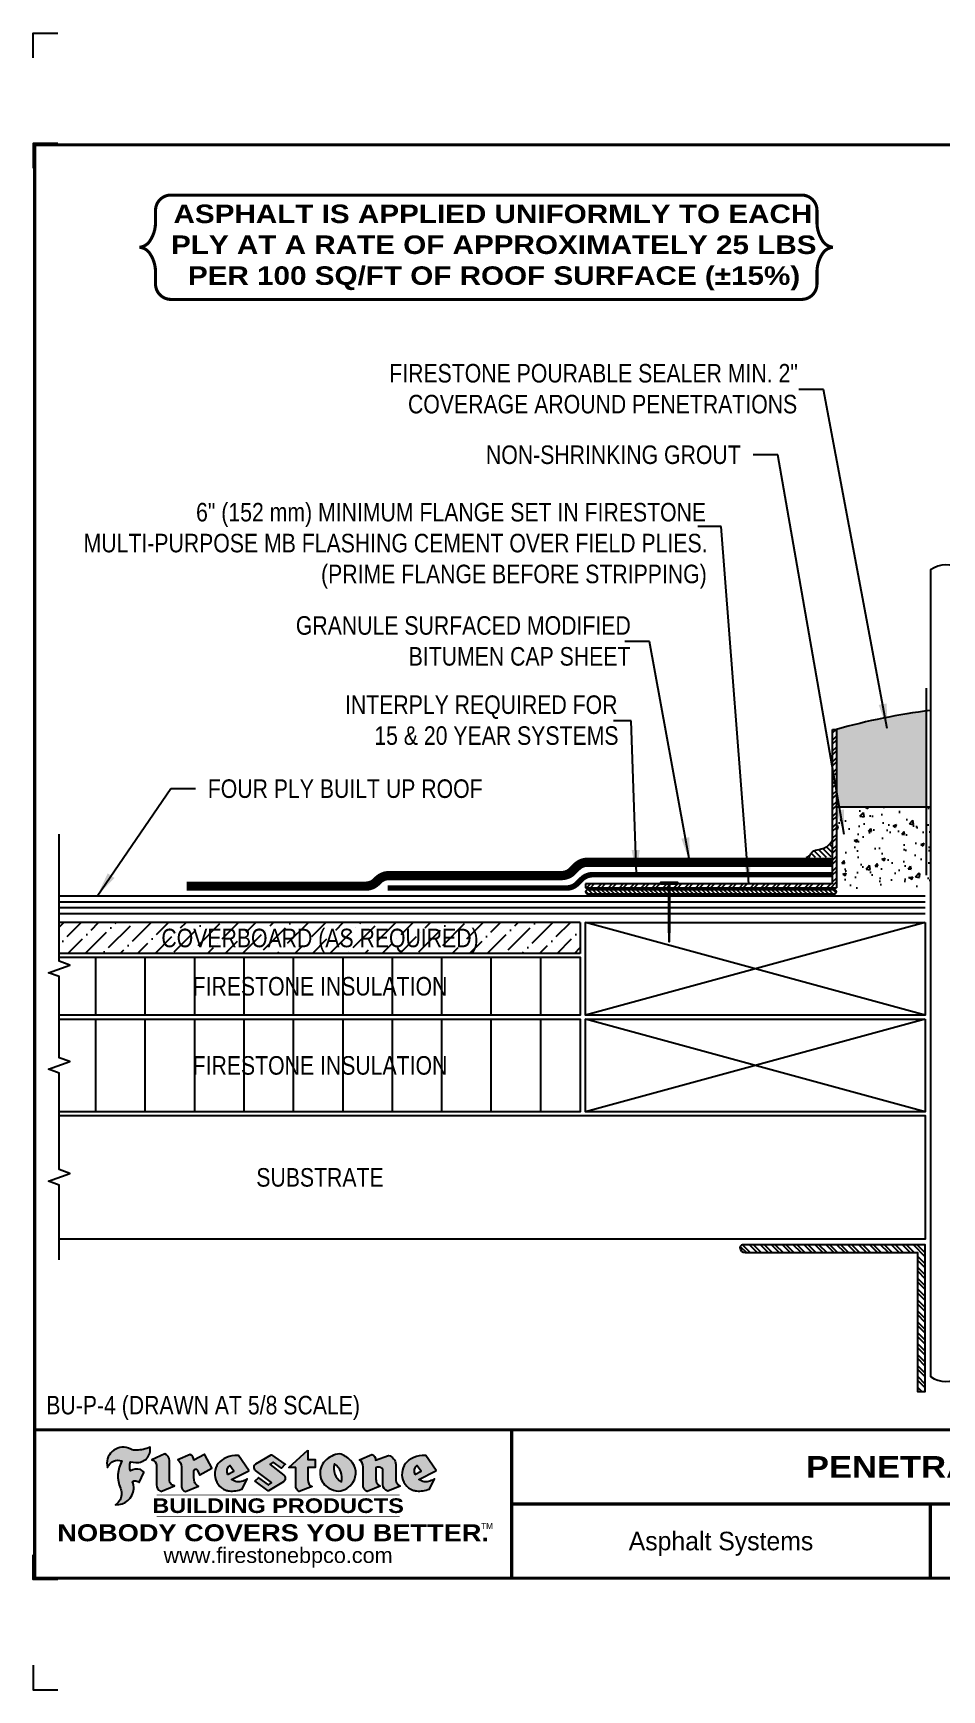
# Model space of a CAD drawing. Header units: inches. Extents: x -512 to -492, y -4.9 to 11.8.
# Drawn here: x -512 to -502.8, y -4.95 to 11.81 of the extents above; entities that cross this region are included whole.
import ezdxf
from ezdxf.enums import TextEntityAlignment as Align

# ---------------------------------------------------------------- set-up
doc = ezdxf.new("R2010")
doc.units = ezdxf.units.IN
doc.header["$MEASUREMENT"] = 0
doc.linetypes.add('HIDDEN', pattern=[0.375, 0.25, -0.125])
doc.layers.get('0').update_dxf_attribs({"linetype": 'CONTINUOUS'})
doc.layers.get('DEFPOINTS').update_dxf_attribs({"linetype": 'CONTINUOUS'})
for name, color, linetype in [('FSBP-ACCESSORY-OTHER', 7, 'CONTINUOUS'), ('FSBP-ADHESIVE', 1, 'HIDDEN'), ('FSBP-ANNO-LABEL', 7, 'CONTINUOUS'), ('FSBP-ANNO-NOTE', 7, 'CONTINUOUS'), ('FSBP-COVERBOARD_CANT', 46, 'CONTINUOUS'), ('FSBP-INSULATION', 7, 'CONTINUOUS'), ('FSBP-MEMBRANE', 7, 'CONTINUOUS'), ('FSBP-SEALANTS', 1, 'CONTINUOUS'), ('FSBP-SUBSTRATE-GENERIC', 9, 'CONTINUOUS'), ('FSBP-TTLB', 7, 'CONTINUOUS'), ('FSBP-TTLB-BORDER', 7, 'CONTINUOUS'), ('FSBP-TTLB-TEXT', 7, 'CONTINUOUS'), ('FSBP-WOOD', 7, 'CONTINUOUS')]:
    doc.layers.add(name, color=color, linetype=linetype)
doc.styles.add('ARIAL', font='arial.ttf')
doc.styles.add('ARIAL_BOLD', font='')
doc.styles.add('ARIAL_NAR', font='ARIALN.TTF')
doc.styles.add('BANKGOTHIC', font='bgothm.ttf')
doc.styles.get('ARIAL_BOLD').set_extended_font_data('Arial Black')
doc.linetypes.add('ZIGZAG', pattern='A,0.0001,-0.2,[131,ltypeshp.shx,S=0.2,R=0,X=-0.2,Y=0],-0.4,[131,ltypeshp.shx,S=0.2,R=180,X=0.2,Y=0],-0.2', length=0.8001)
doc.dimstyles.new('FSBP-LEADER', dxfattribs={"dimtxt": 0.1875, "dimasz": 0.25, "dimexe": 0.0625, "dimexo": 0.125, "dimgap": 0.125, "dimtad": 0, "dimtih": 1, "dimtoh": 1, "dimdec": 4, "dimzin": 0, "dimdsep": 46, "dimlunit": 4, "dimtxsty": 'ARIAL_NAR', "dimcen": 0.09375, "dimclrd": 256, "dimclre": 256, "dimclrt": 256, "dimadec": 0, "dimazin": 0, "dimtfac": 1, "dimtdec": 4, "dimtofl": 0, "dimtmove": 0, "dimatfit": 3, "dimfxl": 0, "dimtolj": 1, "dimtzin": 0, "dimlwd": -1, "dimlwe": -1, "dimarcsym": 0})

# ---------------------------------------------------------------- blocks, each defined once
blk = doc.blocks.new('TTLB-ASPHALT_1')
at = {"layer": 'FSBP-TTLB-TEXT'}
h = blk.add_hatch(color=1, dxfattribs=at)
edge = h.paths.add_edge_path()
edge.add_arc((1.037309769669577, -0.1982514792917272), 0.1319107607348553, 264.0410451462098, 370.3106169565175)
edge.add_arc((1.027551646585692, 0.1214293576525733), 0.3273056962876235, 270.05058356628535, 295.23459397187514, ccw=False)
edge.add_arc((1.022801957313334, -0.06680179986895496), 0.1391656561713503, 249.3281275763668, 272.0749124149863, ccw=False)
edge.add_line((0.9736743133014443, -0.1970076156048179), (0.9474927838574558, -0.1852745150568325))
edge.add_arc((0.8939498971398336, -0.3394262635682139), 0.1631857907024099, 70.84590087378872, 194.3325259843273)
edge.add_arc((0.8444260109029358, -0.4259936440910792), 0.1179914261095279, 70.96950098067128, 156.9641407594482, ccw=False)
edge.add_arc((1.153141409296893, -0.4684497516079489), 0.3110405457095052, 150.323113748316, 203.2084295854517)
edge.add_arc((0.7562495500623072, -0.6412608153899839), 0.1218587156617311, 0.8849157075190988, 24.346689398949877, ccw=False)
edge.add_arc((0.749378166569727, -0.6475258110744306), 0.1289731377238325, -58.36655102076742, 3.6216782311386737, ccw=False)
edge.add_arc((0.825669902954445, -0.5792158350996175), 0.1783301886510355, 267.2205474105585, 354.1381621173521)
edge.add_arc((0.7903121048625223, -0.6011409294291781), 0.2127878929608591, 0.9996158580669169, 21.00503380861242)
edge.add_arc((1.018807122639402, -0.5666691048185157), 0.0513639566841585, 40.821177131732725, 125.52727787225791, ccw=False)
edge.add_line((1.057676976260041, -0.5330924682126437), (1.102776947655911, -0.4308018311949837))
edge.add_arc((1.040858222524662, -0.4699705673995993), 0.07326744446031509, 32.31675181867256, 66.31481236598174)
edge.add_arc((1.03226251882532, -0.5063316993097686), 0.1102246948011782, 69.8179132332389, 125.254734720681)
edge.add_arc((1.127708877207283, -0.3689593535312383), 0.1659710644737306, 164.1569669952081, 196.5811013160487, ccw=False)
edge.add_line((0.9680425188342383, -0.3236487780942383), (1.023615334387159, -0.3294494641845773))
h = blk.add_hatch(color=1, dxfattribs=at)
edge = h.paths.add_edge_path()
edge.add_line((1.275239419159561, -0.6223407783464694), (1.415345367376062, -0.5660418822574371))
edge.add_arc((1.421019305783972, -0.5090099247487814), 0.05731350411836947, 181.9717871001989, 264.31851000495806, ccw=False)
edge.add_line((1.363739737527226, -0.5109819325197265), (1.363412352251203, -0.3102363679013962))
edge.add_arc((1.294263659668758, -0.3103491388304036), 0.06914878453844908, 0.0934405599591014, 72.42834396969012)
edge.add_line((1.315139561173908, -0.2444268274366692), (1.186839444240604, -0.3024209471341379))
edge.add_arc((1.175246268095293, -0.3585110609420923), 0.05727567197445628, -0.017399788185912257, 78.322067691347, ccw=False)
edge.add_line((1.232521937428658, -0.3585284546236807), (1.232574268422297, -0.555126496687123))
edge.add_arc((1.305699496415485, -0.5558575689677241), 0.07312888236350451, 179.4272023230205, 245.3845503102953)
h = blk.add_hatch(color=1, dxfattribs=at)
edge = h.paths.add_edge_path()
edge.add_line((1.792026821926584, -0.3839679064720229), (1.722158956877934, -0.2518542302253621))
edge.add_arc((1.720119655279632, -0.2529327078887889), 0.002306916790721916, 27.87197133405528, 117.3766794470726)
edge.add_line((1.719058846382097, -0.250884159729182), (1.610638460368705, -0.3070279753467702))
edge.add_arc((1.547088841662969, -0.306102665849437), 0.06355635479880158, 359.165808011073, 425.8793658831422)
edge.add_line((1.573061729235633, -0.2480956029480268), (1.446879247402876, -0.3051325108639702))
edge.add_arc((1.407812067100195, -0.3703571330466247), 0.07602957263902092, -3.441403975725109, 59.07992244284969, ccw=False)
edge.add_line((1.483704536400296, -0.3749210150788969), (1.483704536400296, -0.5723838140635706))
edge.add_arc((1.540537465180449, -0.5682544061150878), 0.05698275005415228, 184.1557352478595, 255.3066498366543)
edge.add_line((1.526084036778343, -0.6233736605654059), (1.657291340682093, -0.570650514527486))
edge.add_arc((1.688298576827208, -0.502139038842401), 0.07520153584805701, 207.5160880841914, 245.649226723163, ccw=False)
edge.add_arc((1.721050197024908, -0.491448816845633), 0.1093332836229113, 179.4823365255141, 204.5537900001094, ccw=False)
edge.add_line((1.611721375809452, -0.4904610114968335), (1.611721375809452, -0.4126404716788983))
edge.add_arc((1.628589765097189, -0.4141592990360436), 0.01693662875851165, 28.356188110622497, 174.8549701683584, ccw=False)
edge.add_arc((1.627340435522399, -0.4197189881350454), 0.02111886817708033, 22.216893572439517, 40.10213956426492, ccw=False)
edge.add_line((1.646891420738257, -0.4117336534413738), (1.666638796144639, -0.4549750258192233))
edge.add_arc((1.668737246926753, -0.4540167099035415), 0.002306916790685597, 204.5451281842828, 299.6323508190067)
edge.add_line((1.669877862091766, -0.4560219186518992), (1.791128135493295, -0.3870515928837648))
edge.add_line((1.791128135493295, -0.3870515928837648), (1.792026821926584, -0.3839679064720229))
h = blk.add_hatch(color=1, dxfattribs=at)
h.paths.add_polyline_path([(2.063388732080512, -0.2583237030618903, 0.02524281661523788), (2.025024361750752, -0.2610532129309178, 0.1213611957758757), (1.901773912052249, -0.3008158885520373, 0.6151668103976068), (1.93274136141747, -0.6099060679591872, 0.05306812109568645), (1.967936229862175, -0.617865745600497, 0.1150932231766138), (2.099126721549737, -0.5994933789882708), (2.151195569562105, -0.4944891916583316, -0.08755405562188731), (2.104230609512001, -0.5187113292177372, -0.265591761123442), (1.992692314386659, -0.5010701623316862), (2.165347897647223, -0.4141184325909109, 0.4518949533370738), (2.166222728871162, -0.4107679608846269)])
h.paths.add_polyline_path([(2.014217313945437, -0.4188965037300676), (1.951113654018855, -0.4515330109460507, -0.3720533890450154), (1.973177450672722, -0.3607130665457561)], flags=16)
h = blk.add_hatch(color=1, dxfattribs=at)
edge = h.paths.add_edge_path()
edge.add_arc((2.260407392426799, -0.3775796671688738), 0.0415245022322573, 123.20805433950699, 232.2027298779723, ccw=False)
edge.add_line((2.237665217914071, -0.3428366421988329), (2.393535971665983, -0.2540943745380986))
edge.add_arc((2.394677353533154, -0.2560991469722467), 0.00230691679074142, 55.64644466176969, 119.65426054492929, ccw=False)
edge.add_line((2.395979141996861, -0.2541946229174954), (2.531809646140459, -0.3470380726374032))
edge.add_arc((2.530468902927936, -0.3489153772789848), 0.00230691679070047, -42.73110123842042, 54.46613537395791, ccw=False)
edge.add_line((2.532163440279987, -0.3504807552658491), (2.498457913851155, -0.3869673252714421))
edge.add_arc((2.496763376499132, -0.385401947284592), 0.002306916790673087, 233.75270768949161, 317.26889876139137, ccw=False)
edge.add_line((2.495399362263356, -0.38726241234572), (2.413849913492982, -0.3274738082119626))
edge.add_arc((2.412485899257177, -0.3293342732731332), 0.002306916790719977, 53.75270768979654, 124.4135619297866)
edge.add_line((2.41118211687575, -0.3274311136421062), (2.382933981293377, -0.346782838468144))
edge.add_arc((2.384237763674776, -0.3486859980991568), 0.002306916790694806, 124.4135619293765, 231.8459020253658)
edge.add_line((2.382812599816248, -0.3505000469010184), (2.519899969301207, -0.4581994452042721))
edge.add_arc((2.494247019847677, -0.4908523236374407), 0.0415245022322573, -55.21225898295228, 51.84590202520451, ccw=False)
edge.add_line((2.517938320565804, -0.5249552055672808), (2.364434947484597, -0.6179520922513717))
edge.add_arc((2.363239601923482, -0.6159790200102009), 0.002306916790727131, 233.2955624372974, 301.2087215702374, ccw=False)
edge.add_line((2.361860787187538, -0.6178285429225383), (2.231266621301074, -0.5204709167214361))
edge.add_arc((2.232647938930654, -0.518623262347532), 0.002306916790697738, 135.5134179846412, 233.2179869199849, ccw=False)
edge.add_line((2.231002150870836, -0.5170067083764565), (2.262839375599356, -0.4845937328397696))
edge.add_arc((2.264485163659231, -0.4862102868108593), 0.002306916790748635, 53.03528399994502, 135.5134179853723, ccw=False)
edge.add_line((2.265872365996302, -0.4843670465239001), (2.361834678328762, -0.5565872257804898))
edge.add_arc((2.363221880665748, -0.55474398549363), 0.00230691679062697, 233.0352840000717, 302.2362632414427)
edge.add_line((2.36445241715569, -0.5566953042850713), (2.39428499383348, -0.5378823484768844))
edge.add_arc((2.393054457343538, -0.5359310296853721), 0.002306916790685158, 302.2362632406162, 412.202729876843)
edge.add_line((2.394468296066179, -0.5341081404551886), (2.234958295420142, -0.4103916733127022))
h = blk.add_hatch(color=1, dxfattribs=at)
edge = h.paths.add_edge_path()
edge.add_line((2.763460561272041, -0.2072496393923444), (2.763460561272041, -0.2969520779963801))
edge.add_arc((2.765767478062685, -0.2969520779963943), 0.00230691679065842, 179.9999999996471, 269.9999999996471)
edge.add_line((2.765767478062685, -0.2992589947870528), (2.835417693520355, -0.2992589947870528))
edge.add_arc((2.835417693520355, -0.3015659115777538), 0.002306916790701052, 0, 90, ccw=False)
edge.add_line((2.837724610311056, -0.3015659115777538), (2.837724610311056, -0.3790761307453892))
edge.add_arc((2.835417693520355, -0.3790761307453749), 0.002306916790686842, 269.99999999964706, 359.99999999964706, ccw=False)
edge.add_line((2.835417693520355, -0.3813830475360618), (2.765767478062685, -0.3813830475360618))
edge.add_arc((2.765767478062685, -0.3836899643267202), 0.00230691679065842, 90.00000000035294, 180.0000000003529)
edge.add_line((2.763460561272041, -0.3836899643267344), (2.763460561272041, -0.5033995910642801))
edge.add_arc((2.836735953378934, -0.5071368822038522), 0.07337063740681407, 177.0802527808789, 245.3249543133826)
edge.add_line((2.806105814540615, -0.5738080530967267), (2.674529557384915, -0.6226036013049594))
edge.add_arc((2.708610405062075, -0.5642984087917995), 0.0675351734460605, 177.0345319916277, 239.69264280249, ccw=False)
edge.add_line((2.641165668230087, -0.560804539009709), (2.641165668230087, -0.3836899643267344))
edge.add_arc((2.638858751439443, -0.3836899643267202), 0.00230691679065842, 359.9999999996471, 449.999999999647)
edge.add_line((2.638858751439443, -0.3813830475360618), (2.572857950769389, -0.3813830475360618))
edge.add_line((2.572857950769389, -0.3813830475360618), (2.763460561272041, -0.2072496393923444))
h = blk.add_hatch(color=1, dxfattribs=at)
edge = h.paths.add_edge_path(flags=16)
edge.add_arc((2.940363509127394, -0.4847985213681483), 0.1684614578629417, 344.5558804047865, 417.0140046669545)
edge.add_arc((3.194458079644619, -0.3883534532477739), 0.1684614578629416, 164.5558804047865, 237.0140046669546)
edge = h.paths.add_edge_path()
edge.add_arc((3.069375116502187, -0.4399344555144893), 0.1828726885096673, 136.0914512150047, 191.213418978326)
edge.add_arc((3.064939550433394, -0.4318234379590393), 0.18031488047485, 194.0167254156723, 240.666373083186)
edge.add_arc((3.098047041778983, -0.3845058757092517), 0.2378525180183701, 239.2975390661776, 264.2889872773176)
edge.add_arc((3.048844782126224, -0.419023238379296), 0.203760689247156, 277.1986764832035, 326.503572961274)
edge.add_arc((3.077739326803538, -0.434104661646515), 0.1713748657917091, 325.3768876809903, 406.3828327799087)
edge.add_arc((3.011839488065931, -0.4896144380417837), 0.257194564585, 44.2846255351977, 73.82901434867308)
edge.add_arc((3.117152499586979, -0.4983433120546721), 0.2579560664039132, 97.50292863483669, 134.1039137579027)
h = blk.add_hatch(color=1, dxfattribs=at)
edge = h.paths.add_edge_path()
edge.add_line((3.322690228557462, -0.5721896537377091), (3.322690228557462, -0.3749210150788969))
edge.add_arc((3.24679775925739, -0.3703571330465678), 0.076029572638996, 356.5585960242387, 419.0799224428129)
edge.add_line((3.285864939560099, -0.3051325108639702), (3.412047421392799, -0.2480956029480268))
edge.add_arc((3.386074533820164, -0.3061026658494939), 0.06355635479883807, 0.3962622833877276, 65.87936588318718, ccw=False)
edge.add_line((3.449629368605429, -0.3056631084210863), (3.580526418688805, -0.2593848434574539))
edge.add_arc((3.555744121700968, -0.3530904070730259), 0.09692726601172152, 2.366977007666776, 75.18615851992018, ccw=False)
edge.add_line((3.652588689330287, -0.3490873311063041), (3.652588689330287, -0.4883770011386872))
edge.add_arc((3.761877549389567, -0.4914934052703757), 0.1093332836229049, 178.3666365323574, 204.5537900000422)
edge.add_arc((3.729125929191724, -0.502183627267101), 0.07520153584796149, 207.5160880841713, 245.2240541443095)
edge.add_line((3.697611150971852, -0.5704631245385627), (3.572585913552643, -0.6207021253773775))
edge.add_arc((3.595347186007587, -0.5526356419907756), 0.0717713151919874, 180.3328587115751, 251.51018566665869, ccw=False)
edge.add_line((3.523577081955409, -0.5530525936986663), (3.523577081955409, -0.4153032515383615))
edge.add_arc((3.486319529276869, -0.4148773504126382), 0.03725998689428563, 359.3450650296066, 449.0500281941025)
edge.add_arc((3.482769874121715, -0.4419622099033518), 0.06447454900600776, 86.29402372314017, 119.8211331593848)
edge.add_line((3.450707067966732, -0.3860252459975726), (3.450707067966732, -0.4904610114968335))
edge.add_arc((3.560035889182245, -0.4914488168456472), 0.1093332836229753, 179.4823365255069, 204.5537900001023)
edge.add_arc((3.527284268984403, -0.5021390388425004), 0.07520153584796385, 207.5160880841699, 245.6492267231416)
edge.add_line((3.496277032839316, -0.570650514527486), (3.365069728935509, -0.6233736605654059))
edge.add_arc((3.379502486061938, -0.5682868177318028), 0.05694615642555721, 183.9298782390169, 255.318496325343, ccw=False)
h = blk.add_hatch(color=1, dxfattribs=at)
h.paths.add_polyline_path([(3.957695472291277, -0.2583237030618903, 0.02524281661523822), (3.919331101961575, -0.2610532129309178, 0.1085638477195505), (3.807890832595604, -0.2939221658134414, 0.6425897848490651), (3.827048101628293, -0.6099060679591872, 0.05306812109569052), (3.862242970072884, -0.617865745600497, 0.1150932231766133), (3.993433461760503, -0.5994933789882708), (4.045502309772871, -0.4944891916583316, -0.08755405562189084), (3.998537349722767, -0.5187113292177372, -0.2655917611234366), (3.886999054597368, -0.5010701623316862), (4.059654637857989, -0.4141184325909109, 0.4518949533370731), (4.060529469081928, -0.4107679608846269)])
h.paths.add_polyline_path([(3.90852405415626, -0.4188965037300676), (3.845420394229677, -0.4515330109460507, -0.3720533890450147), (3.867484190883488, -0.3607130665457561)], flags=16)
at = {"layer": 'DEFPOINTS', "linetype": 'Continuous', "ltscale": 1.75}
for points in [[(-0.015625, 13.88083333333333), (-0.015625, 14.13083333333333), (0.234375, 14.13083333333333)], [(-0.015625, -2.380833333333342), (-0.015625, -2.630833333333342), (0.234375, -2.630833333333342)]]:
    blk.add_lwpolyline(points, dxfattribs=at)
at = {"layer": 'DEFPOINTS', "color": 1}
for points in [[(0.234375, 13.015625), (-0.015625, 13.015625), (-0.015625, 12.765625)], [(0.234375, -1.515625), (-0.015625, -1.515625), (-0.015625, -1.265625)]]:
    blk.add_lwpolyline(points, dxfattribs=at)
at = {"layer": 'FSBP-TTLB', "const_width": 0.03125}
for points in [[(0, 0), (0, -1.5), (20, -1.5), (20, 0), (0, 0)], [(4.825208527206769, 0), (4.825208527206769, -0.75)], [(4.825208527206769, -0.75), (14.84028770518938, -0.75)], [(4.825208527206769, -0.75), (4.825208527206769, -1.5)]]:
    blk.add_lwpolyline(points, dxfattribs=at)
at = {"layer": 'FSBP-TTLB-BORDER', "const_width": 0.03125}
blk.add_lwpolyline([(20, 0), (20, 13), (0, 13), (0, 0)], dxfattribs=at)
at = {"layer": 'FSBP-TTLB-TEXT', "color": 1}
blk.add_line((0.7358432058323388, -0.379822754145593), (0.7358432058323388, -0.379822754145593), dxfattribs=at)
for points in [[(1.023615323725323, -0.3294494630716969, 0.5000510906601082), (1.167090420776901, -0.1746414942047778, -0.1103304102359608), (1.027840608309816, -0.2058762110801382, -0.09957876667165425), (0.9736743133014443, -0.1970076156048179), (0.9474927838574558, -0.1852745150568325, 0.5978159689075124), (0.7358432058323388, -0.379822754145593, -0.3938834584182213), (0.8828996422548698, -0.3144510229727047, 0.2349406564350952), (0.86727108227484, -0.5910237178633082, -0.1027304183841549), (0.8780937320133262, -0.6393788197974146, -0.2772692352614086), (0.8170223912655956, -0.7573362346216896, 0.3985429150902959), (1.003067614090241, -0.5974286950643517, 0.0875124847930418), (0.9889600163401155, -0.5248671157293501, -0.3874031597924062), (1.057676976260041, -0.5330924682126437), (1.102776947655911, -0.4308018311949837, 0.1494423498871741), (1.07029056398062, -0.4028746979725923, 0.2467195073738216), (0.9686394281704906, -0.4163228904100862, -0.1424285161541127), (0.9680425188342383, -0.3236487780942383), (1.023615334387159, -0.3294494641845773)], [(2.166222728871162, -0.4107679608846269), (2.063388732080512, -0.2583237030618903, 0.02524281661523788), (2.025024361750752, -0.2610532129309178, 0.1085638477195265), (1.913584092384895, -0.2939221658134414, 0.6425897848491228), (1.93274136141747, -0.6099060679591872, 0.05306812109568648), (1.967936229862175, -0.617865745600497, 0.1150932231766137), (2.099126721549737, -0.5994933789882708), (2.151195569562105, -0.4944891916583316, -0.0875540556218873), (2.104230609512001, -0.5187113292177372, -0.2655917611234418), (1.992692314386659, -0.5010701623316862), (2.165347897647223, -0.4141184325909109)], [(2.763460561272041, -0.2072496393923444), (2.763460561272041, -0.2969520779963801, 0.4142135623730958), (2.765767478062685, -0.2992589947870528), (2.835417693520355, -0.2992589947870528, -0.414213562373095), (2.837724610311056, -0.3015659115777538), (2.837724610311056, -0.3790761307453892, -0.4142135623730938), (2.835417693520355, -0.3813830475360618), (2.765767478062685, -0.3813830475360618, 0.4142135623730958), (2.763460561272041, -0.3836899643267344), (2.763460561272041, -0.5033995910642801, 0.3068985753588853), (2.806105814540615, -0.5738080530967267), (2.674529557384915, -0.6226036013049594, -0.2804194150632976), (2.641165668230087, -0.560804539009709), (2.641165668230087, -0.3836899643267344, 0.414213562373095), (2.638858751439443, -0.3813830475360618), (2.572857950769389, -0.3813830475360618), (2.763460561272041, -0.2072496393923444)], [(4.060529469081928, -0.4107679608846269), (3.957695472291277, -0.2583237030618903, 0.02524281661523788), (3.919331101961575, -0.2610532129309178, 0.1085638477195265), (3.807890832595604, -0.2939221658134414, 0.6425897848491228), (3.827048101628293, -0.6099060679591872, 0.05306812109568648), (3.862242970072884, -0.617865745600497, 0.1150932231766137), (3.993433461760503, -0.5994933789882708), (4.045502309772871, -0.4944891916583316, -0.0875540556218873), (3.998537349722767, -0.5187113292177372, -0.2655917611234418), (3.886999054597368, -0.5010701623316862), (4.059654637857989, -0.4141184325909109)], [(4.059654637857989, -0.4141184325909109, 0.4518949533370731), (4.060529469081928, -0.4107679608846269, 0.4518949533370731)]]:
    blk.add_lwpolyline(points, format="xyb", dxfattribs=at)
for points in [[(1.275239419159561, -0.6223407783464694), (1.415345367376062, -0.5660418822574371, -0.3756100036733062), (1.363739737527226, -0.5109819325197265), (1.363412352251203, -0.3102363679013962, 0.3265360292958048), (1.315139561173908, -0.2444268274366692), (1.186839444240604, -0.3024209471341379, -0.3557863980845349), (1.232521937428658, -0.3585284546236807), (1.232574268422297, -0.555126496687123, 0.2960110723418457)], [(1.792026821926584, -0.3839679064720229), (1.722158956877934, -0.2518542302253621, 0.4116839150163434), (1.719058846382097, -0.250884159729182), (1.610638460368705, -0.3070279753467702, 0.2996033003794034), (1.573061729235633, -0.2480956029480268), (1.446879247402876, -0.3051325108639702, -0.2797757560995365), (1.483704536400296, -0.3749210150788969), (1.483704536400296, -0.5723838140635706, 0.320828638474519), (1.526084036778343, -0.6233736605654059), (1.657291340682093, -0.570650514527486, -0.1679398621276611), (1.621603752698661, -0.5368819723450571, -0.1098333365370753), (1.611721375809452, -0.4904610114968335), (1.611721375809452, -0.4126404716788983, -0.743334502655012), (1.64349420176768, -0.4061152228778298, -0.07819791644735608), (1.646891420738257, -0.4117336534413738), (1.666638796144639, -0.4549750258192233, 0.4404648714563479), (1.669877862091766, -0.4560219186518992), (1.791128135493295, -0.3870515928837648)], [(2.234958295420142, -0.4103916733127022, -0.5150044486718882), (2.237665217914071, -0.3428366421988329), (2.393535971665983, -0.2540943745380986, -0.2867822934100265), (2.395979141996861, -0.2541946229174954), (2.531809646140459, -0.3470380726374032, -0.4515027974650387), (2.532163440279987, -0.3504807552658491), (2.498457913851155, -0.3869673252714421, -0.3814439164929681), (2.495399362263356, -0.38726241234572), (2.413849913492982, -0.3274738082119626, 0.3184718635035665), (2.41118211687575, -0.3274311136421062), (2.382933981293377, -0.346782838468144, 0.5064094529656681), (2.382812599816248, -0.3505000469010184), (2.519899969301207, -0.4581994452042721, -0.5043597839115849), (2.517938320565804, -0.5249552055672808), (2.364434947484597, -0.6179520922513717, -0.3053163970316367), (2.361860787187538, -0.6178285429225383), (2.231266621301074, -0.5204709167214361, -0.4541703869768119), (2.231002150870836, -0.5170067083764565), (2.262839375599356, -0.4845937328397696, -0.3762644290664977), (2.265872365996302, -0.4843670465239001), (2.361834678328762, -0.5565872257804898, 0.3114700032088108), (2.36445241715569, -0.5566953042850713), (2.39428499383348, -0.5378823484768844, 0.520381097387146), (2.394468296066179, -0.5341081404551886)], [(2.937624918725987, -0.3131105398334029, 0.2452625673097023), (2.889993533867141, -0.4754966266250307, 0.2064059665179019), (2.976604338974084, -0.5890186876871866, 0.1094800500670344), (3.074378098474654, -0.6211778035979165, 0.2185147641853038), (3.218764944843201, -0.5314757029352819, 0.3689489483072479), (3.195959963110113, -0.3100352223135445, 0.1296305888694145), (3.0834694040758, -0.242595816912754, 0.1610736375384317)], [(3.322690228557462, -0.5721896537377091), (3.322690228557462, -0.3749210150788969, 0.2797757560995341), (3.285864939560099, -0.3051325108639702), (3.412047421392799, -0.2480956029480268, -0.2937618496109166), (3.449629368605429, -0.3056631084210863), (3.580526418688805, -0.2593848434574539, -0.3288760160581939), (3.652588689330287, -0.3490873311063041), (3.652588689330287, -0.4883770011386872, 0.114762897203527), (3.662431105063263, -0.536926560769686, 0.166032965990522), (3.697611150971852, -0.5704631245385627), (3.572585913552643, -0.6207021253773775, -0.3209557512194564), (3.523577081955409, -0.5530525936986663), (3.523577081955409, -0.4153032515383615, 0.4127061514896111), (3.48693727661589, -0.3776224848030694, 0.1473421876160361), (3.450707067966732, -0.3860252459975726), (3.450707067966732, -0.4904610114968335, 0.1098333365370753), (3.460589444855941, -0.5368819723450855, 0.1679398621276611), (3.496277032839316, -0.570650514527486), (3.365069728935509, -0.6233736605654059, -0.3219729545308964), (3.322690228557462, -0.5721896537377091, 29.1476284739)], [(1.951113654018855, -0.4515330109460507), (2.014217313945437, -0.4188965037300676), (1.973177450672722, -0.3607130665457561, 0.3720533890450154)], [(3.10274193015772, -0.5296595419651595, 0.3271311138286319), (3.032079658614293, -0.3434924326507627, 0.3271311138286322)], [(3.845420394229677, -0.4515330109460507), (3.90852405415626, -0.4188965037300676), (3.867484190883488, -0.3607130665457561, 0.3720533890450154)]]:
    blk.add_lwpolyline(points, format="xyb", close=True, dxfattribs=at)
at = {"layer": 'FSBP-TTLB-TEXT'}
for points, const_width in [([(1.233926579809207, -0.6584455781731435), (3.691229482685259, -0.6584455781731577)], 0.0078125), ([(9.061522829276782, -0.75), (9.061522829276782, -1.5)], 0.03125), ([(1.233926579809207, -0.8761560960495984), (3.691229482685259, -0.8761560960495842)], 0.0078125)]:
    blk.add_lwpolyline(points, dxfattribs=dict(at, const_width=const_width))
at = {"layer": 'FSBP-TTLB-TEXT', "color": 1}
for centre, start, end in [((1.789987520328282, -0.3850463841354355), 299.6323508193319, 27.87197133380463), ((2.164310260790558, -0.412058050385383), 296.7304547840455, 34.00233684987403)]:
    blk.add_arc(centre, 0.00230691679068068, start, end, dxfattribs=at)
at = {"layer": 'FSBP-TTLB-TEXT', "lineweight": 18, "style": 'ARIAL_BOLD'}
blk.add_text('BUILDING PRODUCTS', height=0.1484375, dxfattribs=at).set_placement((2.462578031247233, -0.7673008371113639), align=Align.MIDDLE_CENTER)
at = {"layer": 'FSBP-TTLB-TEXT', "color": 1}
for s, height, style, p in [('NOBODY COVERS YOU BETTER.', 0.171875, 'ARIAL_BOLD', (2.412604263603384, -1.041650450587369)), ('TM', 0.0625, 'BANKGOTHIC', (4.576671173373001, -0.9725745042934193))]:
    blk.add_text(s, height=height, dxfattribs=dict(at, style=style)).set_placement(p, align=Align.MIDDLE_CENTER)
at = {"layer": 'FSBP-TTLB-TEXT'}
for s, height, style, p in [('Asphalt Systems', 0.1875, 'BANKGOTHIC', (6.943365678241776, -1.125)), ('www.firestonebpco.com', 0.15625, 'ARIAL', (2.462578031247233, -1.268657306740124))]:
    blk.add_text(s, height=height, dxfattribs=dict(at, style=style)).set_placement(p, align=Align.MIDDLE_CENTER)
for tag, height, style, p in [('DETAIL_DESCP_LINE_1', 0.21875, 'ARIAL_BOLD', (9.832748116198076, -0.375)), ('ISSUE_REV_DATE', 0.21875, 'ARIAL', (15.84069633627263, -0.7282559425942452)), ('DETAIL_NUMBER', 0.4375, 'ARIAL', (18.42055248367797, -0.8931630692489421))]:
    blk.add_attdef(tag, text='', height=height, dxfattribs=dict(at, style=style)).set_placement(p, align=Align.MIDDLE_CENTER)
at = {"layer": 'FSBP-TTLB-TEXT', "style": 'ARIAL'}
blk.add_attdef('ACCPT_SYSTEMS', text='', height=0.21875, dxfattribs=at).set_placement((11.49438170418193, -1.125), align=Align.MIDDLE_LEFT)
blk = doc.blocks.new('FSBP_HOT-DIPPED-NAIL')
at = {"layer": 'FSBP-ACCESSORY-OTHER'}
blk.add_lwpolyline([(0, 0.1875), (0, -0.1875), (-0.03125, -0.1875), (-0.03125000000005684, 0.1875)], close=True, dxfattribs=at)
blk.add_lwpolyline([(0, 0.015625), (1, 0.015625), (1.25, 0), (1, -0.015625), (0, -0.015625)], dxfattribs=at)

msp = doc.modelspace()

# ---------------------------------------------------------------- hatches: boundary and pattern name
at = {"layer": 'FSBP-ACCESSORY-OTHER'}
h = msp.add_hatch(dxfattribs=at)
h.set_pattern_fill('STEEL', color=256, scale=0.625, style=0)
h.set_pattern_definition([(45, (-3.136919610311907, -2.507170936714218), (-0.05524271728019902, 0.05524271728019903), []), (45, (-3.136919610311907, -2.468108436714218), (-0.05524271728019902, 0.05524271728019903), [])])
h.paths.add_polyline_path([(-503.8708020496816, 4.766927337297773), (-503.9098645496816, 4.766927337297773), (-503.9098645496815, 3.204427337297773), (-505.5558261092048, 3.204427337297773), (-505.5558261092049, 3.165364837297773), (-503.8708020496815, 3.165364837297773)])
h.paths.add_polyline_path([(-505.5704745467049, 3.204427337297773), (-505.6510409529548, 3.204427337297773), (-506.4098645496816, 3.204427337297773), (-506.4098645496815, 3.165364837297773), (-505.5704745467048, 3.165364837297773)])
h = msp.add_hatch(dxfattribs=at)
h.set_pattern_fill('STEEL', color=256, scale=0.625, style=0)
h.set_pattern_definition([(135, (-370.6701366550941, -3.381674878886429), (0.05524271728019902, 0.05524271728019903), []), (135, (-370.6701366550941, -3.342612378886429), (0.05524271728019902, 0.05524271728019903), [])])
h.paths.add_polyline_path([(-504.7952812163486, -0.5260414127020852, -0.4142135623732637), (-504.8473645496821, -0.4739580793687423, -0.4142135623731575), (-504.8213228830153, -0.4479164127020852), (-502.9723645496821, -0.4479164127020852), (-502.9723645496821, -1.930910810046242), (-503.0504895496821, -1.930910810046242), (-503.0504895496821, -0.5260414127020567)])
at = {"layer": 'FSBP-COVERBOARD_CANT'}
h = msp.add_hatch(dxfattribs=at)
h.set_pattern_fill('ANSI36', color=256, style=0)
h.set_pattern_definition([(45, (141.6229424564945, -18.27729166666671), (0.06629126073623884, 0.2430679560328757), [0.3125, -0.0625, 0, -0.0625])])
h.paths.add_polyline_path([(-506.4627977884403, 2.813802337297915), (-511.7353306934474, 2.813802337297943), (-511.7353306934474, 2.501302337297943), (-506.4627977884403, 2.501302337297915)])
h.paths.add_polyline_path([(-510.7626151447638, 2.447190383000503), (-507.429885779143, 2.447190383000503), (-507.429885779143, 2.816115178362026), (-510.7626151447638, 2.816115178362026)], flags=9)
at = {"layer": 'FSBP-INSULATION'}
h = msp.add_hatch(dxfattribs=at)
h.set_pattern_fill('LINE', color=256, scale=4, angle=90, style=0)
h.set_pattern_definition([(90, (-584.8636679342544, 136.4502313081598), (-0.5, 3.061515884555943e-17), [])])
h.paths.add_polyline_path([(-506.4627977884402, 1.837239837297915), (-511.7353306934474, 1.837239837297915), (-511.7353306934474, 1.446614837297943), (-511.6280073567501, 1.407552337297886), (-511.8426540301449, 1.329427337297915), (-511.7353306934474, 1.290364837297886), (-511.7353306934474, 0.8997398372979148), (-506.4627977884402, 0.8997398372979148)])
h.paths.add_polyline_path([(-506.4627977884403, 2.462239837297915), (-511.7353306934474, 2.462239837297915), (-511.7353306934474, 2.423177337297886), (-511.6280073567501, 2.384114837297943), (-511.8426540301449, 2.305989837297943), (-511.7353306934474, 2.266927337297915), (-511.7353306934474, 1.876302337297915), (-506.4627977884403, 1.876302337297915)])
h.paths.add_polyline_path([(-492.230231739249, 2.266927337297943), (-492.1229084025515, 2.305989837297915), (-492.3375550759463, 2.384114837297886), (-492.230231739249, 2.423177337297915), (-492.230231739249, 2.462239837297915), (-497.5027646442561, 2.462239837297886), (-497.5027646442561, 1.876302337297915), (-492.230231739249, 1.876302337297915), (-492.230231739249, 2.142448170631184)])
h.paths.add_polyline_path([(-492.3375550759463, 1.407552337297915), (-492.230231739249, 1.446614837297915), (-492.230231739249, 1.837239837297915), (-497.5027646442561, 1.837239837297886), (-497.5027646442561, 0.8997398372978864), (-492.230231739249, 0.8997398372979148), (-492.230231739249, 1.290364837297915), (-492.1229084025515, 1.329427337297915)])
h.paths.add_polyline_path([(-510.4335948514487, 1.223036648348398), (-507.7589060724582, 1.223036648348398), (-507.7589060724582, 1.514070925292458), (-510.4335948514487, 1.514070925292458)], flags=24)
h.paths.add_polyline_path([(-510.4335948514487, 2.023817898348398), (-507.7589060724582, 2.023817898348398), (-507.7589060724582, 2.314852175292458), (-510.4335948514487, 2.314852175292458)], flags=24)
h.paths.add_polyline_path([(-496.2067842592833, 2.023817898348398), (-493.5320954802928, 2.023817898348398), (-493.5320954802928, 2.314852175292458), (-496.2067842592833, 2.314852175292458)], flags=24)
h.paths.add_polyline_path([(-496.2067842592833, 1.223036648348398), (-493.5320954802928, 1.223036648348398), (-493.5320954802928, 1.514070925292458), (-496.2067842592833, 1.514070925292458)], flags=24)
at = {"layer": 'FSBP-SEALANTS'}
h = msp.add_hatch(dxfattribs=at)
h.set_pattern_fill('AR-CONC', color=256, scale=0.01, style=0)
h.set_pattern_definition([(49.99999999999999, (-43.58873454787113, -2.507170936714218), (0.07172601826007535, -0.006275213498259511), [0.0075, -0.0825]), (355, (-43.58873454787113, -2.507170936714218), (-0.0138751333613, 0.07521921337000119), [0.006, -0.066]), (100.4514, (-43.58275737987117, -2.50769387071422), (0.05785093817140216, 0.06894395420609536), [0.006374018999999998, -0.07011421119999996]), (46.18420000000001, (-43.58873454787113, -2.487170936714222), (0.1067241048625645, -0.01655190143290181), [0.01125, -0.12375]), (96.6356, (-43.57984087337115, -2.488550267414226), (0.09346627055487033, 0.09741178709004418), [0.009561028799999993, -0.1051712999999999]), (351.1842, (-43.58873454787113, -2.487170936714222), (0.09346619451336272, 0.09741186009253246), [0.009000000000000001, -0.099]), (21, (-43.57873454787114, -2.492170936714217), (0.05969070521184617, -0.04026188906653388), [0.0075, -0.0825]), (326.0000000000001, (-43.57873454787114, -2.492170936714217), (0.02433153319215817, 0.0725150045046853), [0.006, -0.066]), (71.4514, (-43.57376032457114, -2.495526097314226), (0.084022262858149, 0.03225304967099524), [0.006374019000000001, -0.0701142112]), (37.50000000000001, (-43.58873454787113, -2.507170936714218), (0.001215985531729067, 0.03328938538313115), [0, -0.0652, 0, -0.067, 0, -0.06625]), (7.499999999999999, (-43.58873454787113, -2.507170936714218), (0.02630695374421486, 0.03944117118823603), [0, -0.0382, 0, -0.0637, 0, -0.02525]), (327.5, (-43.6110345478711, -2.507170936714218), (0.05338224361724091, -0.00225548717343798), [0, -0.025, 0, -0.078, 0, -0.1035]), (317.5, (-43.62103454787109, -2.507170936714218), (0.05831861693423862, 0.01001049823323176), [0, -0.0325, 0, -0.0518, 0, -0.0735])])
h.paths.add_polyline_path([(-500.0939104775896, 4.766927337297773, 0.03806209821201476), (-501.0062187163481, 4.953489771596807), (-501.0062187163481, 3.985677337297773), (-500.0939104775896, 3.985677337297773)])
h.paths.add_polyline_path([(-501.7056248113635, 4.996675321929871, 0.006156081152771493), (-501.9827812163481, 5.001210090721173, 0.006126291305692067), (-502.2585968050971, 4.996713696825779), (-502.2585968050969, 3.985677337297773), (-501.7056248113635, 3.985677337297773)])
h.paths.add_polyline_path([(-502.9593437163483, 4.953485396029819, 0.03809340081904446), (-503.8708020496815, 4.766927337297801), (-503.8708020496816, 3.985677337297773), (-502.9593437163482, 3.985677337297773)])
h = msp.add_hatch(dxfattribs=at)
h.set_pattern_fill('AR-CONC', color=256, scale=0.04687500000000001, style=0)
h.set_pattern_definition([(49.99999999999999, (-43.58873454787113, -2.507170936714218), (0.3362157105941032, -0.02941506327309146), [0.03515625000000001, -0.3867187500000001]), (355, (-43.58873454787113, -2.507170936714218), (-0.06503968763109376, 0.3525900626718806), [0.028125, -0.309375]), (100.4514, (-43.56071657287112, -2.50962218983922), (0.2711762726784476, 0.323174785341072), [0.0298782140625, -0.3286603649999998]), (46.18420000000001, (-43.58873454787113, -2.413420936714218), (0.5002692415432709, -0.07758703796672724), [0.05273437500000001, -0.5800781250000001]), (96.6356, (-43.5470454486524, -2.419886549370474), (0.4381231432259547, 0.4566177519845822), [0.04481732249999998, -0.4929904687499999]), (351.1842, (-43.58873454787113, -2.413420936714218), (0.4381227867813878, 0.456618094183746), [0.04218750000000001, -0.4640625000000001]), (21, (-43.54185954787113, -2.436858436714218), (0.2798001806805289, -0.1887276049993776), [0.03515625000000001, -0.3867187500000001]), (326.0000000000001, (-43.54185954787113, -2.436858436714218), (0.1140540618382414, 0.3399140836157124), [0.028125, -0.309375]), (71.4514, (-43.51854287615242, -2.452585752026721), (0.3938543571475735, 0.1511861703327902), [0.02987821406250001, -0.328660365]), (37.50000000000001, (-43.58873454787113, -2.507170936714218), (0.005699932179980002, 0.1560439939834273), [0, -0.305625, 0, -0.3140625000000001, 0, -0.3105468750000001]), (7.499999999999999, (-43.58873454787113, -2.507170936714218), (0.1233138456760072, 0.1848804899448564), [0, -0.1790625, 0, -0.29859375, 0, -0.118359375]), (327.5, (-43.69326579787116, -2.507170936714218), (0.2502292669558168, -0.01057259612549053), [0, -0.1171875, 0, -0.365625, 0, -0.4851562500000001]), (317.5, (-43.74014079787116, -2.507170936714218), (0.2733685168792436, 0.0469242104682739), [0, -0.15234375, 0, -0.2428125, 0, -0.34453125])])
h.paths.add_polyline_path([(-503.8708020496815, 3.985677337297773), (-503.8708020496815, 3.165364837297773), (-503.8708020496816, 3.145833587297815), (-502.9934582996817, 3.14583358729783), (-502.9202812163483, 3.14583358729783), (-502.9202812163483, 3.985677337297773)])
h.paths.add_polyline_path([(-501.7056248113635, 3.985677337297773), (-502.2585968050969, 3.985677337297773), (-502.2585968050969, 3.294390003851788), (-501.7056248113634, 3.294390003851788)])
h.paths.add_polyline_path([(-500.0939104775896, 3.985677337297773), (-501.0452812163483, 3.985677337297773), (-501.0452812163482, 3.14583358729783), (-500.0939104775897, 3.14583358729783), (-500.0939104775896, 3.165364837297773)])
h = msp.add_hatch(dxfattribs=at)
h.set_pattern_fill('ANSI31', color=256, scale=0.3125, style=0)
h.set_pattern_definition([(135, (-988.1447144979436, 173.2565744648793), (0.02762135864009951, 0.02762135864009951), [])])
edge = h.paths.add_edge_path()
edge.add_spline(control_points=[(-504.1764737621549, 3.47083358729779), (-504.1345205321937, 3.488815870677116), (-504.1266120854384, 3.553895638782735), (-503.9840943200125, 3.547206238348196), (-503.932396777268, 3.616049120272607), (-503.9098645496816, 3.646054095381289)], knot_values=[0.09669081516175476, 0.09669081516175476, 0.09669081516175476, 0.09669081516175476, 0.1625501088452416, 0.3353879331702838, 0.4689171329118322, 0.4689171329118322, 0.4689171329118322, 0.4689171329118322], degree=3, periodic=0)
edge.add_line((-503.9098645496816, 3.646054095381317), (-503.9098645496816, 3.509896087296369))
edge.add_arc((-503.9489270496816, 3.509896087296369), 0.03906250000000445, 270, 360, ccw=False)
edge.add_line((-503.9489270496816, 3.470833587296369), (-504.1764737621548, 3.47083358729779))
h = msp.add_hatch(dxfattribs=at)
h.set_pattern_fill('ANSI31', color=256, scale=0.25, style=0)
h.set_pattern_definition([(135, (-1000.828642822385, -2.507170936714218), (0.02209708691207961, 0.02209708691207961), [])])
h.paths.add_polyline_path([(-505.5558261092049, 3.145833587297787), (-503.8927457051069, 3.14583358729783, -1), (-503.8927457051069, 3.103646087297818), (-505.5558261092048, 3.103646087297804)])
h.paths.add_polyline_path([(-506.3896207051071, 3.145833587297801), (-505.5704745467048, 3.145833587297787), (-505.5704745467047, 3.103646087297804), (-506.3896207051071, 3.10364608729779, -1)])

# ---------------------------------------------------------------- linework, layer by layer
at = {"layer": 'FSBP-ACCESSORY-OTHER'}
for p, q in [((-503.9098645496815, 3.204427337297773), (-503.9098645496815, 4.766927337297773)), ((-503.9098645496815, 4.766927337297773), (-503.8708020496815, 4.766927337297773)), ((-503.8708020496815, 4.766927337297773), (-503.8708020496815, 3.165364837297773)), ((-503.8708020496815, 3.985677337297773), (-502.920281216348, 3.985677337297773)), ((-503.9098645496815, 3.204427337297773), (-506.4098645496815, 3.204427337297773)), ((-506.4098645496815, 3.204427337297773), (-506.4098645496815, 3.165364837297773)), ((-506.4098645496815, 3.165364837297773), (-505.5704745467048, 3.165364837297773)), ((-505.5558261092048, 3.165364837297773), (-503.8708020496815, 3.165364837297773))]:
    msp.add_line(p, q, dxfattribs=at)
for points in [[(-502.6077812163483, -1.778359356507366, -0.3333333333332701), (-502.2952812163483, -1.778359356507366), (-502.2952812163483, 6.381143327437655, -0.3333333333332701), (-502.6077812163483, 6.381143327437655, 0.3333333333333713), (-502.9202812163483, 6.381143327437655), (-502.9202812163483, -1.778359356507366, 0.3333333333333713)], [(-504.7952812163486, -0.5260414127020852), (-503.0504895496821, -0.5260414127020567), (-503.0504895496821, -1.930910810046242), (-502.9723645496821, -1.930910810046242), (-502.9723645496821, -0.4479164127020852), (-504.8213228830153, -0.4479164127020852, 0.414213562373095), (-504.8473645496821, -0.4739580793687423, 0.414213562373095)]]:
    msp.add_lwpolyline(points, format="xyb", close=True, dxfattribs=at)
msp.add_arc((-502.1925032319269, -1.112847298979432), 6.114608466213156, 96.83571050498796, 105.9306487629083, dxfattribs=at)
at = {"layer": 'FSBP-ADHESIVE', "linetype": 'ZIGZAG', "ltscale": 0.17}
msp.add_line((-502.9593437163483, 3.294390003851731), (-502.9593437163483, 5.184433237412179), dxfattribs=at)
at = {"layer": 'FSBP-ANNO-NOTE', "const_width": 0.03125}
msp.add_lwpolyline([(-510.7603171679061, 9.885580209135014), (-510.7603171679061, 10.01786624011783, -0.414213562373095), (-510.6040671679061, 10.17411624011783), (-504.2245620893212, 10.17411624011783, -0.414213562373095), (-504.0683120893212, 10.01786624011783), (-504.0683120893212, 9.885580209135014, 0.1409083258157955), (-504.0098644631338, 9.707439159031992, 0.2244532195272858), (-503.9058010454208, 9.646158118935176, 0.2244532195272858), (-504.0098644631338, 9.584877078838389, 0.1409083258157939), (-504.0683120893212, 9.406736028735367), (-504.0683120893212, 9.274449997752527, -0.414213562373095), (-504.2245620893212, 9.118199997752527), (-510.6040671679061, 9.118199997752527, -0.414213562373095), (-510.7603171679061, 9.274449997752527), (-510.7603171679061, 9.406736028735367, 0.1409083258157955), (-510.8187647940936, 9.584877078838389, 0.2244532195272858), (-510.9228282118065, 9.646158118935176, 0.2244532195272858), (-510.8187647940936, 9.707439159031992, 0.1409083258157939)], format="xyb", close=True, dxfattribs=at)
msp.add_lwpolyline([(-510.7603171679061, 9.885580209135014), (-510.7603171679061, 10.01786624011783, -0.414213562373095), (-510.6040671679061, 10.17411624011783), (-504.2245620893212, 10.17411624011783, -0.414213562373095), (-504.0683120893212, 10.01786624011783), (-504.0683120893212, 9.885580209135014, 0.1409083258157955), (-504.0098644631338, 9.707439159031992, 0.2244532195272858), (-503.9058010454208, 9.646158118935176, 0.2244532195272858), (-504.0098644631338, 9.584877078838389, 0.1409083258157939), (-504.0683120893212, 9.406736028735367), (-504.0683120893212, 9.274449997752527, -0.414213562373095), (-504.2245620893212, 9.118199997752527), (-510.6040671679061, 9.118199997752527, -0.414213562373095), (-510.7603171679061, 9.274449997752527), (-510.7603171679061, 9.406736028735367, 0.1409083258157955), (-510.8187647940936, 9.584877078838389, 0.2244532195272858), (-510.9228282118065, 9.646158118935176, 0.2244532195272858), (-510.8187647940936, 9.707439159031992, 0.1409083258157939)], format="xyb", close=True, dxfattribs=at)
at = {"layer": 'FSBP-COVERBOARD_CANT'}
for p, q in [((-506.4627977884402, 2.813802337297915), (-511.7353306934475, 2.813802337297943)), ((-506.4627977884402, 2.813802337297915), (-506.4627977884403, 2.501302337297915)), ((-506.4627977884403, 2.501302337297915), (-511.7353306934475, 2.501302337297943))]:
    msp.add_line(p, q, dxfattribs=at)
at = {"layer": 'FSBP-INSULATION', "linetype": 'Continuous'}
for points in [[(-511.7353306934474, 1.876302337297915), (-511.7353306934474, 2.266927337297915), (-511.8426540301449, 2.305989837297915), (-511.6280073567501, 2.384114837297915), (-511.7353306934474, 2.423177337297915), (-511.7353306934475, 3.707177973452787)], [(-511.7353306934475, 2.462239837297915), (-506.4627977884403, 2.462239837297915), (-506.4627977884402, 1.876302337297915), (-511.7353306934474, 1.876302337297915)], [(-511.7353306934474, 0.8997398372979148), (-511.7353306934474, 1.290364837297915), (-511.8426540301449, 1.329427337297915), (-511.6280073567501, 1.407552337297915), (-511.7353306934474, 1.446614837297915), (-511.7353306934474, 2.142448170631184)], [(-511.7353306934474, 1.837239837297915), (-506.4627977884402, 1.837239837297915), (-506.4627977884402, 0.8997398372979148), (-511.7353306934474, 0.8997398372979148)]]:
    msp.add_lwpolyline(points, dxfattribs=at)
at = {"layer": 'FSBP-MEMBRANE'}
for points, const_width in [([(-503.9098645496816, 3.42395858729779), (-506.3890243825575, 3.423958587297819, 0.198912367379658), (-506.4995098171179, 3.378194021858207), (-506.543136936239, 3.334566902737123, -0.198912367379658), (-506.6536223707994, 3.288802337297483), (-508.3983498641656, 3.28880233729754, 0.198912367379658), (-508.508835298726, 3.2430377718579), (-508.5243374178463, 3.227535652737516, -0.1989123673796088), (-508.6348228524067, 3.181771087297904), (-510.4462681934472, 3.181771087297563)], 0.09375000000000001), ([(-503.9098645496816, 3.29817733729783), (-506.3381124305606, 3.29817733729783, 0.1989123673795806), (-506.4485978651209, 3.252412771858247), (-506.4922249842418, 3.208785652737447, -0.1989123673796086), (-506.6027104188021, 3.163021087297864), (-508.4118012020363, 3.163021087297523)], 0.05624999999999999)]:
    msp.add_lwpolyline(points, format="xyb", dxfattribs=dict(at, const_width=const_width))
at = {"layer": 'FSBP-MEMBRANE', "const_width": 0.01953125}
for points in [[(-511.7353306934475, 3.082259368547597), (-505.5704745467048, 3.082259368547597)], [(-511.7353306934474, 3.022672780005934), (-505.5704745467048, 3.022672780005934)], [(-505.5558261092048, 3.082259368547597), (-502.9723645496815, 3.082259368547597)], [(-505.5558261092048, 3.022672780005934), (-502.9723645496815, 3.022672780005934)], [(-511.7353306934474, 2.964306894589242), (-505.5704745467048, 2.964306894589242)], [(-511.7353306934474, 2.904720306047579), (-505.5704745467048, 2.904720306047579)], [(-505.5558261092048, 2.964306894589242), (-502.9723645496815, 2.964306894589242)], [(-505.5558261092048, 2.904720306047579), (-502.9723645496815, 2.904720306047579)]]:
    msp.add_lwpolyline(points, dxfattribs=at)
at = {"layer": 'FSBP-SEALANTS'}
for points in [[(-505.5704745467048, 3.145833587297773), (-506.3887707996817, 3.145833587297801, 0.9999999999999999), (-506.3887707996817, 3.10364608729779), (-505.5704745467048, 3.10364608729779)], [(-505.5558261092048, 3.103646087297804), (-503.8927457051069, 3.103646087297818, 1), (-503.8927457051069, 3.14583358729783), (-505.5558261092048, 3.145833587297787)]]:
    msp.add_lwpolyline(points, format="xyb", dxfattribs=at)
msp.add_open_spline([(-504.1764737621549, 3.47083358729779), (-504.1345205321937, 3.488815870677116), (-504.1266120854384, 3.553895638782735), (-503.9840943200125, 3.547206238348196), (-503.932396777268, 3.616049120272607), (-503.9098645496816, 3.646054095381289)], degree=3, knots=[0.09669081516175476, 0.09669081516175476, 0.09669081516175476, 0.09669081516175476, 0.1625501088452416, 0.3353879331702838, 0.4689171329118322, 0.4689171329118322, 0.4689171329118322, 0.4689171329118322], dxfattribs=at)
at = {"layer": 'FSBP-SUBSTRATE-GENERIC'}
for points in [[(-511.7353306934474, -0.5976559960353711), (-511.7353306934474, 0.1575523372979148), (-511.8426540301449, 0.1966148372979148), (-511.6280073567501, 0.2747398372979148), (-511.7353306934474, 0.3138023372979148), (-511.7353306934474, 0.8997398372979148)], [(-511.7353306934474, 0.8606773372979148), (-502.9723645496821, 0.8606773372979148), (-502.9723645496821, -0.3893226627020852), (-511.7353306934474, -0.3893226627019999)]]:
    msp.add_lwpolyline(points, dxfattribs=at)
at = {"layer": 'FSBP-WOOD'}
for p, q in [((-502.9723645496817, 2.813802337297915), (-506.4107144551069, 1.876302337297915)), ((-502.972364549682, 1.87630233729783), (-506.4107144551069, 2.813802337297915)), ((-502.9723645496817, 1.837239837297915), (-506.4107144551069, 0.8997398372979148)), ((-502.972364549682, 0.8997398372978296), (-506.4107144551069, 1.837239837297915))]:
    msp.add_line(p, q, dxfattribs=at)
for points in [[(-502.9723645496817, 2.813802337297915), (-502.972364549682, 1.876302337297915), (-506.4107144551069, 1.876302337297915), (-506.4107144551069, 2.813802337297915), (-505.5704745467048, 2.813802337297915)], [(-505.5558261092048, 2.813802337297915), (-502.9723645496817, 2.813802337297915)], [(-502.9723645496817, 1.837239837297915), (-502.972364549682, 0.8997398372979148), (-506.4107144551069, 0.8997398372979148), (-506.4107144551069, 1.837239837297915), (-502.9723645496817, 1.837239837297915)]]:
    msp.add_lwpolyline(points, dxfattribs=at)

# ---------------------------------------------------------------- block references
ref = msp.add_blockref('TTLB-ASPHALT_1', (-511.9827812163483, -2.318611581688515))
ref.add_attrib('DETAIL_DESCP_LINE_1', 'PENETRATION POCKET', dxfattribs={"layer": 'FSBP-TTLB-TEXT', "height": 0.21875, "style": 'ARIAL_BOLD'}).set_placement((-502.1500331001502, -2.693611581688515), align=Align.MIDDLE_CENTER)
at = {"xscale": -0.46875, "yscale": 0.46875, "zscale": 0.46875, "rotation": 90}
msp.add_blockref('FSBP_HOT-DIPPED-NAIL', (-505.5631503279548, 3.204427337297773), dxfattribs=at)

# ---------------------------------------------------------------- texts
at = {"layer": 'DEFPOINTS', "style": 'ARIAL_NAR'}
msp.add_text('BU-P-4 (DRAWN AT 5/8 SCALE)', height=0.1875, dxfattribs=at).set_placement((-511.8656238622738, -2.068611581688458), align=Align.MIDDLE_LEFT)
at = {"layer": 'FSBP-ANNO-LABEL', "style": 'ARIAL_NAR'}
msp.add_text('NON-SHRINKING GROUT', height=0.1875, dxfattribs=at).set_placement((-504.8403101213855, 7.546869101006365), align=Align.MIDDLE_RIGHT)
msp.add_text('FOUR PLY BUILT UP ROOF', height=0.1875, dxfattribs=at).set_placement((-510.2316833340194, 4.168318759990512), align=Align.MIDDLE_LEFT)
for s, p in [('FIRESTONE INSULATION', (-509.0962504619534, 2.169271087297915)), ('FIRESTONE INSULATION', (-509.0962504619534, 1.368489837297915)), ('SUBSTRATE', (-509.0962504619534, 0.2356773372979148))]:
    msp.add_text(s, height=0.1875, dxfattribs=at).set_placement(p, align=Align.MIDDLE_CENTER)
at = {"layer": 'FSBP-ANNO-LABEL', "char_height": 0.1875, "attachment_point": 1, "style": 'ARIAL_NAR'}
for s, width, insert in [('\\pi0.37209;FIRESTONE POURABLE SEALER MIN. 2" \\P\\pi0.56164;COVERAGE AROUND PENETRATIONS', 4.478159627501441, (-508.7675719772981, 8.46520865595953)), ('\\pi1.1899;6" (152 mm) MINIMUM FLANGE SET IN FIRESTONE \\P\\pi0.051961;MULTI-PURPOSE MB FLASHING CEMENT OVER FIELD PLIES.\\P\\pi2.4544;(PRIME FLANGE BEFORE STRIPPING)', 6.330908506486594, (-511.5400187199393, 7.059406391419543)), ('\\pi0.32865;GRANULE SURFACED MODIFIED \\P\\pi1.4701;BITUMEN CAP SHEET', 3.69367229373313, (-509.6691586989255, 5.913216439819735)), ('\\pi0.091362;INTERPLY REQUIRED FOR \\P\\pi0.38745;15 & 20 YEAR SYSTEMS', 2.824436504832192, (-508.9344298515061, 5.111752727536441))]:
    msp.add_mtext_dynamic_manual_height_columns(s, width=width, gutter_width=5, heights=[0], dxfattribs=dict(at, insert=insert))
at = {"layer": 'FSBP-ANNO-NOTE', "insert": (-510.6980457863465, 10.07780033146103), "char_height": 0.1875, "attachment_point": 1, "style": 'ARIAL_BOLD'}
msp.add_mtext_dynamic_manual_height_columns('\\pi0.11982;ASPHALT IS APPLIED UNIFORMLY TO EACH\\P\\pi0.09507;PLY AT A RATE OF APPROXIMATELY 25 LBS\\P\\pi0.26537;PER 100 SQ/FT OF ROOF SURFACE (±15%)', width=6.550174823345515, gutter_width=5, heights=[0], dxfattribs=at)
at = {"layer": 'FSBP-COVERBOARD_CANT', "style": 'ARIAL_NAR'}
msp.add_text('COVERBOARD (AS REQUIRED)', height=0.1875, dxfattribs=at).set_placement((-509.0962504619534, 2.657552337297915), align=Align.MIDDLE_CENTER)

# ---------------------------------------------------------------- leaders
at = {"layer": 'FSBP-ANNO-LABEL'}
for points in [[(-503.3571933182857, 4.77706473920216), (-504.0026014370213, 8.20842839253956), (-504.2526014370213, 8.20842839253956)], [(-503.7930959731984, 3.70442733729783), (-504.4653101213855, 7.546869101006365), (-504.7153101213855, 7.546869101006365)], [(-504.7567246865492, 3.204427337297773), (-505.036692213911, 6.821070070200136), (-505.2750586862221, 6.821070070200136)], [(-505.354875113344, 3.423958587297733), (-505.763059481216, 5.65654187102146), (-506.0130594812159, 5.65654187102146)], [(-505.8939239901229, 3.298177337297773), (-505.9472991049495, 4.853790723677834), (-506.1258526962047, 4.854015622722727)], [(-511.351248190784, 3.082259368547597), (-510.6066833340194, 4.168318759990512), (-510.3566833340194, 4.168318759990512)]]:
    msp.add_leader(points, dimstyle='FSBP-LEADER', dxfattribs=at)

doc.saveas('drawing.dxf')
